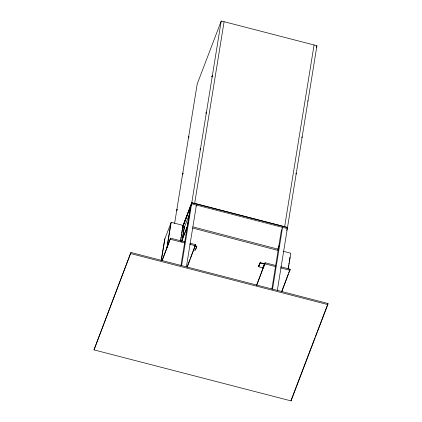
<?xml version="1.0" encoding="UTF-8"?>
<svg xmlns="http://www.w3.org/2000/svg" width="422" height="422" viewBox="0 0 422 422"><rect width="100%" height="100%" fill="white"/><g stroke="black" fill="none" stroke-linecap="round" stroke-linejoin="round"><path stroke-width="0.63" d="M161.346 260.432L164.844 238.841L161.088 260.764M93.995 349.88L130.931 252.483L328.005 303.508L327.831 304.594L291.069 400.9L93.995 349.88L130.931 252.483M166.832 247.914L170.826 223.259M167.191 246.975L171.184 222.315L183.137 225.411L180.563 241.305M162.169 260.759L170.551 238.172L184.947 241.901M174.597 223.507L197.201 83.973L221.202 21.1L224.066 21.844M180.41 240.936L180.632 239.596M180.827 238.377L181.049 237.006M181.244 235.814L181.471 234.421M181.655 233.25L182.589 227.484L191.625 203.821L287.329 228.597L286.633 230.417M181.977 241.052L184.187 227.716L188.877 215.668M182.262 240.018L184.414 226.735L184.129 227.764M180.943 265.496L190.422 206.965M187.489 225.749L187.299 226.941L187.595 225.48L181.46 241.242M187.658 224.931L189.23 215.231M189.436 213.933L189.647 212.641M189.858 211.348L190.486 207.466M221.202 21.1L191.767 202.818L194.637 203.562L224.098 21.696L316.933 45.734L277.323 290.383M181.618 265.607L191.799 202.734L287.503 227.511M186.397 266.841L196.404 205.06L196.003 206.11M187.204 267.237L195.586 244.654L189.953 243.193M275.766 265.507L265.127 262.753L256.745 285.335M271.868 289.038L281.347 230.507L282.55 227.363L272.543 289.149M284.634 226.709L314.063 44.99M288.099 268.724L288.622 265.522M288.827 264.241L289.033 262.959M289.244 261.677L289.967 257.193M288.242 269.13L290.816 253.237L283.352 251.306M281.78 291.818L290.162 269.231L280.772 266.799M291.069 400.9L291.243 399.808M262.985 267.886L258.723 266.767L258.976 265.201L259.678 263.36L258.797 266.287L260.205 262.611L275.592 266.593M258.723 266.767L260.327 262.036M307.838 101.185L307.86 100.684M301.952 137.525L302.057 136.886L301.93 137.145M296.022 174.022L296.17 173.226L296.044 173.489M164.823 238.979L171.184 222.315M161.985 260.611L170.551 238.172M182.942 225.833L191.799 202.639M183 225.791L191.799 202.734M187.146 266.762L189.958 259.393M190.427 258.164L195.586 244.654M195.65 249.254L196.821 246.19L194.922 245.694M316.231 47.565L316.933 45.734M256.455 285.472L265.127 262.753M281.595 291.671L288.284 274.147M288.753 272.918L290.162 269.231M291.475 399.196L314.891 337.858M315.361 336.629L317.001 332.336M317.471 331.106L328.005 303.508M182.853 226.704L187.073 215.858M181.856 240.93L187.062 227.553M277.66 249.449L279.069 245.831M194.663 203.378L287.498 227.447M182.589 227.484L184.477 227.975M170.372 239.263L184.767 242.988M189.773 244.285L195.407 245.741M280.598 267.891L289.983 270.323M130.757 253.575L327.831 304.594M192.901 226.867L278.314 249.254M192.706 228.065L278.124 250.446M182.62 227.305L184.187 227.716M260.158 263.085L265.032 264.362M194.948 246.179L196.779 246.659L195.339 250.346L193.508 249.866M263.296 266.546A1.24 0.828 9.2 0 1 264.341 265.38M263.259 268.192A1.24 0.828 9.2 0 1 262.975 267.263A1.24 0.828 9.2 0 1 264.103 266.836M176.823 210.552L177.124 209.465L176.823 210.552M182.71 174.207L183.032 173.11L182.71 174.207M188.597 137.862L188.919 136.765L188.597 137.862M200.102 149.562L200.408 148.475L200.102 149.562M205.989 113.217L206.311 112.12L205.989 113.217M211.876 76.873L212.197 75.781L211.876 76.873"/></g></svg>
